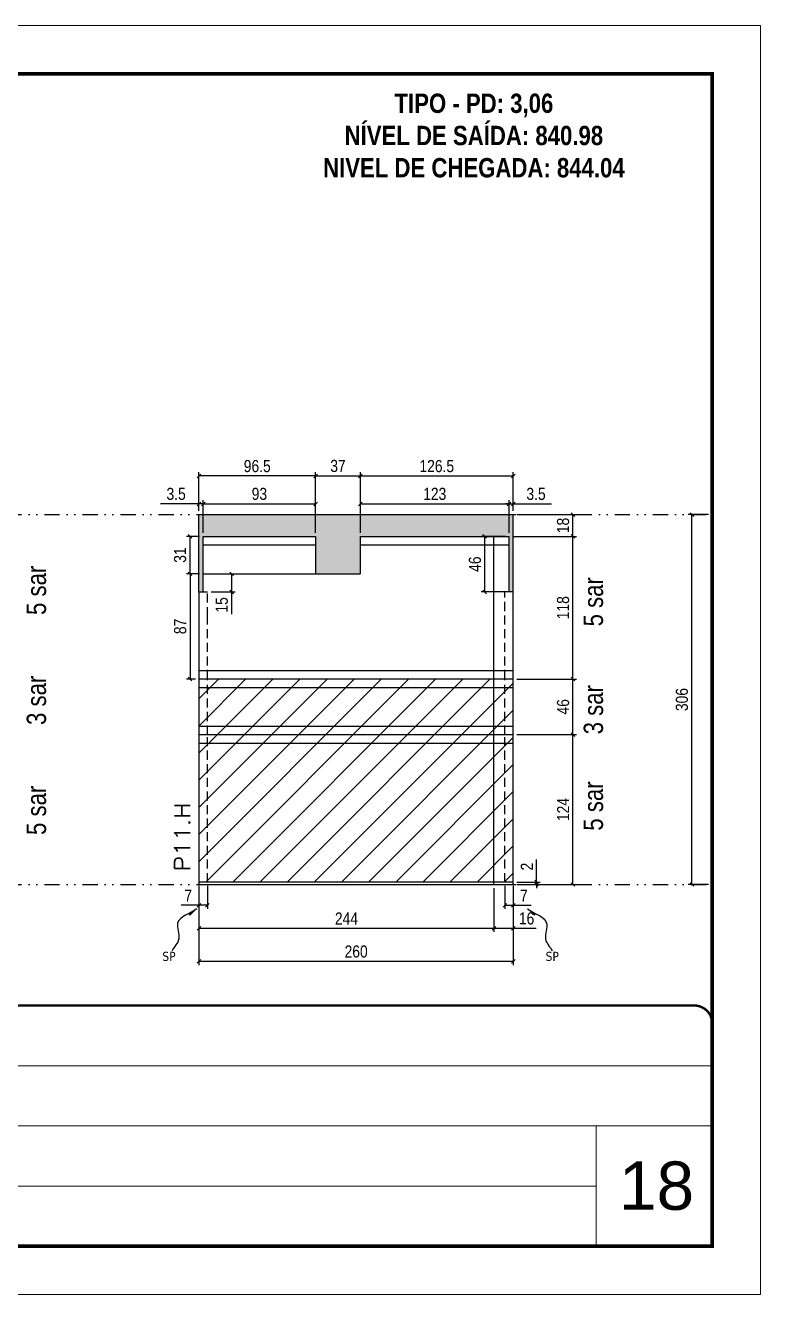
# Model space of a CAD drawing. Extents: x 14400 to 27878, y -21631 to 6985.
# Drawn here: x 16889 to 17497, y 1340 to 2390 of the extents above; entities that cross this region are included whole.
import ezdxf

# ---------------------------------------------------------------- set-up
doc = ezdxf.new("R2010")
doc.units = 0
for name, pattern in [('CONTINUO', [0]), ('DASHED', [0.75, 0.5, -0.25]), ('DIVIDE2', [0.625, 0.25, -0.125, 0, -0.125, 0, -0.125]), ('HIDDEN', [0.375, 0.25, -0.125])]:
    doc.linetypes.add(name, pattern=pattern)
for name, color, linetype, lineweight in [('CARIMBO', 255, 'Continuous', 9), ('Folhas', 255, 'Continuous', 9), ('Hachura', 251, 'Continuous', 9), ('SARRAFO DE PRESSAO', 251, 'DASHED', 9), ('Texto Seção', 7, 'Continuous', 15)]:
    doc.layers.add(name, color=color, linetype=linetype, lineweight=lineweight)
for name, color, linetype in [('COTA', 241, 'Continuous'), ('NOMENCLATURA', 7, 'Continuous'), ('Nível', 160, 'Continuous'), ('Painéis', 200, 'Continuous'), ('SARR_2.2x7', 40, 'Continuous'), ('texto', 7, 'Continuous')]:
    doc.layers.add(name, color=color, linetype=linetype)
doc.styles.add('ARIAL', font='arial.ttf')
doc.styles.add('ARIAL_NARROW', font='ARIALN.TTF', dxfattribs={"height": 0.2})
doc.styles.add('COTA TECNICA', font='techl___.ttf', dxfattribs={"height": 10})
doc.styles.add('COTA TECNICA-50', font='techl___.ttf', dxfattribs={"height": 10})
doc.styles.add('REGUA-120', font='ROMANS.shx', dxfattribs={"height": 15})
doc.styles.add('ROMANC', font='techb___.ttf', dxfattribs={"height": 2.5})
doc.styles.get("Standard").update_dxf_attribs({"font": 'arial.ttf'})
doc.dimstyles.new('COTA PAINEL-50', dxfattribs={"dimtxt": 10, "dimasz": 3, "dimexe": 3, "dimexo": 3, "dimgap": 3, "dimtad": 1, "dimdec": 1, "dimzin": 12, "dimdsep": 46, "dimtxsty": 'COTA TECNICA-50', "dimblk1": 'OBLIQUE', "dimblk2": 'OBLIQUE', "dimsah": 1, "dimcen": 0.9, "dimclrd": 4, "dimclre": 4, "dimclrt": 240, "dimadec": 1, "dimazin": 3, "dimtfac": 1, "dimtdec": 1, "dimtmove": 0, "dimatfit": 3, "dimfxl": 1, "dimtolj": 1, "dimtzin": 12, "dimarcsym": 0})
doc.dimstyles.new('PAINEL', dxfattribs={"dimtxt": 10, "dimasz": 3, "dimexe": 3, "dimexo": 3, "dimgap": 3, "dimtad": 1, "dimdec": 1, "dimzin": 12, "dimdsep": 46, "dimtxsty": 'COTA TECNICA', "dimblk1": 'OBLIQUE', "dimblk2": 'OBLIQUE', "dimsah": 1, "dimcen": 0.9, "dimclrd": 4, "dimclre": 4, "dimclrt": 240, "dimadec": 1, "dimazin": 3, "dimtfac": 1, "dimtdec": 1, "dimtmove": 0, "dimatfit": 3, "dimfxl": 1, "dimtolj": 1, "dimtzin": 12, "dimarcsym": 0})
doc.dimstyles.get("Standard").update_dxf_attribs({"dimtxt": 0.18, "dimasz": 0.18, "dimexe": 0.18, "dimexo": 0.0625, "dimgap": 0.09, "dimtad": 0, "dimtih": 1, "dimtoh": 1, "dimdec": 4, "dimzin": 0, "dimdsep": 46, "dimtxsty": 'Standard', "dimcen": 0.09, "dimadec": 0, "dimazin": 0, "dimtfac": 1, "dimtdec": 4, "dimtofl": 0, "dimtmove": 0, "dimatfit": 3, "dimfxl": 1, "dimtolj": 1, "dimtzin": 0, "dimarcsym": 0})

# ---------------------------------------------------------------- blocks, each defined once
blk = doc.blocks.new('9999999999')
at = {"color": 30, "linetype": 'CONTINUO'}
for p, q in [((98564.6, 34379.6), (99584, 34379.6)), ((98564.6, 34329.8), (99488, 34329.8)), ((99584, 34329.8), (99488, 34329.8)), ((99488, 34329.8), (99488, 34230.2)), ((98564.6, 34280), (99488, 34280))]:
    blk.add_line(p, q, dxfattribs=at)
at = {"color": 30, "linetype": 'CONTINUO', "const_width": 2}
blk.add_lwpolyline([(99584, 34230.2), (99584, 34414.4, 0.414214), (99569, 34429.4), (98229, 34429.4, 0.414214), (98214, 34414.4), (98214, 34245.2, 0.414214), (98229, 34230.2), (99584, 34230.2)], format="xyb", dxfattribs=at)
at = {"layer": 'Folhas'}
blk.add_lwpolyline([(98139, 34190.2), (99624, 34190.2), (99624, 35240.2), (98139, 35240.2)], close=True, dxfattribs=at)
at = {"layer": 'Folhas', "color": 30, "const_width": 3}
blk.add_lwpolyline([(98214, 34230.2), (99584, 34230.2), (99584, 35200.2), (98214, 35200.2)], close=True, dxfattribs=at)
blk = doc.blocks.new('_Oblique')
at = {"color": 0, "linetype": 'ByBlock', "lineweight": -2}
blk.add_line((-0.5, -0.5), (0.5, 0.5), dxfattribs=at)
blk = doc.blocks.new('*D1082')
at = {"layer": 'COTA', "color": 4, "lineweight": -2, "transparency": 16777216}
for p, q in [((17032.4, 1678.7), (17032.4, 1613.1)), ((17292.4, 1678.7), (17292.4, 1613.1)), ((17292.4, 1616.1), (17032.4, 1616.1))]:
    blk.add_line(p, q, dxfattribs=at)
at = {"layer": 'Defpoints', "color": 0, "transparency": 16777216}
for p in [(17032.4, 1681.7), (17292.4, 1681.7), (17032.4, 1616.1)]:
    blk.add_point(p, dxfattribs=at)
at = {"layer": 'COTA', "color": 4, "lineweight": -2, "transparency": 16777216, "xscale": 3, "yscale": 3, "zscale": 3, "rotation": 180}
blk.add_blockref('_Oblique', (17032.4, 1616.1), dxfattribs=at)
at = {"layer": 'COTA', "color": 4, "lineweight": -2, "transparency": 16777216, "xscale": 3, "yscale": 3, "zscale": 3}
blk.add_blockref('_Oblique', (17292.4, 1616.1), dxfattribs=at)
at = {"layer": 'COTA', "color": 240, "transparency": 16777216, "insert": (17162.4, 1624.2), "char_height": 10, "attachment_point": 5, "style": 'COTA TECNICA'}
blk.add_mtext('\\A1;260', dxfattribs=at)
blk = doc.blocks.new('*D1083')
at = {"layer": 'COTA', "color": 4, "lineweight": -2, "transparency": 16777216}
for p, q in [((17285.4, 1678.7), (17285.4, 1659.5)), ((17292.4, 1676.7), (17292.4, 1659.5)), ((17285.4, 1662.5), (17292.4, 1662.5)), ((17292.4, 1662.5), (17307.1, 1662.5))]:
    blk.add_line(p, q, dxfattribs=at)
at = {"layer": 'Defpoints', "color": 0, "transparency": 16777216}
for p in [(17285.4, 1681.7), (17292.4, 1679.7), (17292.4, 1662.5)]:
    blk.add_point(p, dxfattribs=at)
at = {"layer": 'COTA', "color": 4, "lineweight": -2, "transparency": 16777216, "xscale": 3, "yscale": 3, "zscale": 3, "rotation": 180}
blk.add_blockref('_Oblique', (17285.4, 1662.5), dxfattribs=at)
at = {"layer": 'COTA', "color": 4, "lineweight": -2, "transparency": 16777216, "xscale": 3, "yscale": 3, "zscale": 3}
blk.add_blockref('_Oblique', (17292.4, 1662.5), dxfattribs=at)
at = {"layer": 'COTA', "color": 240, "transparency": 16777216, "insert": (17301.2, 1670.5), "char_height": 10, "attachment_point": 5, "style": 'COTA TECNICA-50'}
blk.add_mtext('\\A1;7', dxfattribs=at)
blk = doc.blocks.new('*D1084')
at = {"layer": 'COTA', "color": 4, "lineweight": -2, "transparency": 16777216}
for p, q in [((17032.4, 1676.7), (17032.4, 1659.5)), ((17039.4, 1678.7), (17039.4, 1659.5)), ((17032.4, 1662.5), (17017.6, 1662.5)), ((17039.4, 1662.5), (17032.4, 1662.5))]:
    blk.add_line(p, q, dxfattribs=at)
at = {"layer": 'Defpoints', "color": 0, "transparency": 16777216}
for p in [(17039.4, 1681.7), (17032.4, 1679.7), (17032.4, 1662.5)]:
    blk.add_point(p, dxfattribs=at)
at = {"layer": 'COTA', "color": 4, "lineweight": -2, "transparency": 16777216, "xscale": 3, "yscale": 3, "zscale": 3, "rotation": 180}
blk.add_blockref('_Oblique', (17032.4, 1662.5), dxfattribs=at)
at = {"layer": 'COTA', "color": 4, "lineweight": -2, "transparency": 16777216, "xscale": 3, "yscale": 3, "zscale": 3}
blk.add_blockref('_Oblique', (17039.4, 1662.5), dxfattribs=at)
at = {"layer": 'COTA', "color": 240, "transparency": 16777216, "insert": (17023.5, 1670.5), "char_height": 10, "attachment_point": 5, "style": 'COTA TECNICA-50'}
blk.add_mtext('\\A1;7', dxfattribs=at)
blk = doc.blocks.new('*D1085')
at = {"layer": 'COTA', "color": 4, "lineweight": -2, "transparency": 16777216}
for p, q in [((17311.6, 1681.7), (17311.6, 1700.5)), ((17295.4, 1681.7), (17314.6, 1681.7)), ((17311.6, 1679.7), (17311.6, 1681.7)), ((17295.4, 1679.7), (17314.6, 1679.7)), ((17311.6, 1679.7), (17311.6, 1676.7))]:
    blk.add_line(p, q, dxfattribs=at)
at = {"layer": 'Defpoints', "color": 0, "transparency": 16777216}
for p in [(17292.4, 1681.7), (17292.4, 1679.7), (17311.6, 1679.7)]:
    blk.add_point(p, dxfattribs=at)
at = {"layer": 'COTA', "color": 4, "lineweight": -2, "transparency": 16777216, "xscale": 3, "yscale": 3, "zscale": 3}
for p, rotation in [((17311.6, 1681.7), 270), ((17311.6, 1679.7), 90)]:
    blk.add_blockref('_Oblique', p, dxfattribs=dict(at, rotation=rotation))
at = {"layer": 'COTA', "color": 240, "transparency": 16777216, "insert": (17303.6, 1694.5), "char_height": 10, "attachment_point": 5, "rotation": 90, "style": 'COTA TECNICA-50'}
blk.add_mtext('\\A1;2', dxfattribs=at)
blk = doc.blocks.new('*D1086')
at = {"layer": 'COTA', "color": 4, "linetype": 'ByBlock', "lineweight": -2, "transparency": 16777216}
for p, q in [((17295.4, 1803.7), (17344.7, 1803.7)), ((17341.7, 1679.7), (17341.7, 1803.7)), ((17295.4, 1679.7), (17344.7, 1679.7))]:
    blk.add_line(p, q, dxfattribs=at)
at = {"layer": 'Defpoints', "color": 0, "linetype": 'ByBlock', "transparency": 16777216}
for p in [(17292.4, 1803.7), (17341.7, 1803.7), (17292.4, 1679.7)]:
    blk.add_point(p, dxfattribs=at)
at = {"layer": 'COTA', "color": 4, "linetype": 'ByBlock', "lineweight": -2, "transparency": 16777216, "xscale": 3, "yscale": 3, "zscale": 3}
for p, rotation in [((17341.7, 1803.7), 90), ((17341.7, 1679.7), 270)]:
    blk.add_blockref('_Oblique', p, dxfattribs=dict(at, rotation=rotation))
at = {"layer": 'COTA', "color": 240, "linetype": 'ByBlock', "transparency": 16777216, "insert": (17333.6, 1741.7), "char_height": 10, "attachment_point": 5, "rotation": 90, "style": 'COTA TECNICA'}
blk.add_mtext('\\A1;124', dxfattribs=at)
blk = doc.blocks.new('*D1087')
at = {"layer": 'COTA', "color": 4, "lineweight": -2, "transparency": 16777216}
for p, q in [((17032.4, 1676.7), (17032.4, 1640.5)), ((17276.4, 1676.7), (17276.4, 1640.5)), ((17032.4, 1643.5), (17276.4, 1643.5))]:
    blk.add_line(p, q, dxfattribs=at)
at = {"layer": 'Defpoints', "color": 0, "transparency": 16777216}
for p in [(17032.4, 1679.7), (17276.4, 1679.7), (17276.4, 1643.5)]:
    blk.add_point(p, dxfattribs=at)
at = {"layer": 'COTA', "color": 4, "lineweight": -2, "transparency": 16777216, "xscale": 3, "yscale": 3, "zscale": 3, "rotation": 180}
blk.add_blockref('_Oblique', (17032.4, 1643.5), dxfattribs=at)
at = {"layer": 'COTA', "color": 4, "lineweight": -2, "transparency": 16777216, "xscale": 3, "yscale": 3, "zscale": 3}
blk.add_blockref('_Oblique', (17276.4, 1643.5), dxfattribs=at)
at = {"layer": 'COTA', "color": 240, "transparency": 16777216, "insert": (17154.4, 1651.6), "char_height": 10, "attachment_point": 5, "style": 'COTA TECNICA'}
blk.add_mtext('\\A1;244', dxfattribs=at)
blk = doc.blocks.new('*D1104')
at = {"layer": 'COTA', "color": 4, "lineweight": -2, "transparency": 16777216}
for p, q in [((17454, 1985.7), (17437.1, 1985.7)), ((17440.1, 1679.7), (17440.1, 1985.7)), ((17454, 1679.7), (17437.1, 1679.7))]:
    blk.add_line(p, q, dxfattribs=at)
at = {"layer": 'Defpoints', "color": 0, "transparency": 16777216}
for p in [(17440.1, 1985.7), (17457, 1985.7), (17457, 1679.7)]:
    blk.add_point(p, dxfattribs=at)
at = {"layer": 'COTA', "color": 4, "lineweight": -2, "transparency": 16777216, "xscale": 3, "yscale": 3, "zscale": 3}
for p, rotation in [((17440.1, 1985.7), 90), ((17440.1, 1679.7), 270)]:
    blk.add_blockref('_Oblique', p, dxfattribs=dict(at, rotation=rotation))
at = {"layer": 'COTA', "color": 240, "transparency": 16777216, "insert": (17431.9, 1832.7), "char_height": 10, "attachment_point": 5, "rotation": 90, "style": 'COTA TECNICA'}
blk.add_mtext('\\A1;306', dxfattribs=at)
blk = doc.blocks.new('*D1112')
at = {"layer": 'COTA', "color": 4, "lineweight": -2, "transparency": 16777216}
for p, q in [((17291.9, 1967.7), (17344.7, 1967.7)), ((17341.7, 1849.7), (17341.7, 1967.7)), ((17295.4, 1849.7), (17344.7, 1849.7))]:
    blk.add_line(p, q, dxfattribs=at)
at = {"layer": 'Defpoints', "color": 0, "transparency": 16777216}
for p in [(17288.9, 1967.7), (17341.7, 1967.7), (17292.4, 1849.7)]:
    blk.add_point(p, dxfattribs=at)
at = {"layer": 'COTA', "color": 4, "lineweight": -2, "transparency": 16777216, "xscale": 3, "yscale": 3, "zscale": 3}
for p, rotation in [((17341.7, 1967.7), 90), ((17341.7, 1849.7), 270)]:
    blk.add_blockref('_Oblique', p, dxfattribs=dict(at, rotation=rotation))
at = {"layer": 'COTA', "color": 240, "transparency": 16777216, "insert": (17333.6, 1908.7), "char_height": 10, "attachment_point": 5, "rotation": 90, "style": 'COTA TECNICA'}
blk.add_mtext('\\A1;118', dxfattribs=at)
blk = doc.blocks.new('*D1113')
at = {"layer": 'COTA', "color": 4, "lineweight": -2, "transparency": 16777216}
for p, q in [((17295.4, 1985.7), (17344.7, 1985.7)), ((17341.7, 1967.7), (17341.7, 1985.7)), ((17291.9, 1967.7), (17344.7, 1967.7))]:
    blk.add_line(p, q, dxfattribs=at)
at = {"layer": 'Defpoints', "color": 0, "transparency": 16777216}
for p in [(17292.4, 1985.7), (17341.7, 1985.7), (17288.9, 1967.7)]:
    blk.add_point(p, dxfattribs=at)
at = {"layer": 'COTA', "color": 4, "lineweight": -2, "transparency": 16777216, "xscale": 3, "yscale": 3, "zscale": 3}
for p, rotation in [((17341.7, 1985.7), 90), ((17341.7, 1967.7), 270)]:
    blk.add_blockref('_Oblique', p, dxfattribs=dict(at, rotation=rotation))
at = {"layer": 'COTA', "color": 240, "transparency": 16777216, "insert": (17333.6, 1976.7), "char_height": 10, "attachment_point": 5, "rotation": 90, "style": 'COTA TECNICA'}
blk.add_mtext('\\A1;18', dxfattribs=at)
blk = doc.blocks.new('*D1512')
at = {"color": 4, "lineweight": -2, "transparency": 16777216}
for p, q in [((17276.4, 1676.7), (17276.4, 1640.5)), ((17292.4, 1676.7), (17292.4, 1640.5)), ((17276.4, 1643.5), (17292.4, 1643.5)), ((17292.4, 1643.5), (17311.4, 1643.5))]:
    blk.add_line(p, q, dxfattribs=at)
at = {"layer": 'Defpoints', "color": 0, "transparency": 16777216}
for p in [(17276.4, 1679.7), (17292.4, 1679.7), (17292.4, 1643.5)]:
    blk.add_point(p, dxfattribs=at)
at = {"color": 4, "lineweight": -2, "transparency": 16777216, "xscale": 3, "yscale": 3, "zscale": 3, "rotation": 180}
blk.add_blockref('_Oblique', (17276.4, 1643.5), dxfattribs=at)
at = {"color": 4, "lineweight": -2, "transparency": 16777216, "xscale": 3, "yscale": 3, "zscale": 3}
blk.add_blockref('_Oblique', (17292.4, 1643.5), dxfattribs=at)
at = {"color": 240, "transparency": 16777216, "insert": (17303.4, 1651.6), "char_height": 10, "attachment_point": 5, "style": 'COTA TECNICA'}
blk.add_mtext('\\A1;16', dxfattribs=at)
blk = doc.blocks.new('*D2788')
at = {"layer": 'COTA', "color": 4, "lineweight": -2, "transparency": 16777216}
for p, q in [((17295.4, 1849.7), (17344.7, 1849.7)), ((17341.7, 1803.7), (17341.7, 1849.7)), ((17295.4, 1803.7), (17344.7, 1803.7))]:
    blk.add_line(p, q, dxfattribs=at)
at = {"layer": 'Defpoints', "color": 0, "transparency": 16777216}
for p in [(17292.4, 1849.7), (17341.7, 1849.7), (17292.4, 1803.7)]:
    blk.add_point(p, dxfattribs=at)
at = {"layer": 'COTA', "color": 4, "lineweight": -2, "transparency": 16777216, "xscale": 3, "yscale": 3, "zscale": 3}
for p, rotation in [((17341.7, 1849.7), 90), ((17341.7, 1803.7), 270)]:
    blk.add_blockref('_Oblique', p, dxfattribs=dict(at, rotation=rotation))
at = {"layer": 'COTA', "color": 240, "transparency": 16777216, "insert": (17333.6, 1826.7), "char_height": 10, "attachment_point": 5, "rotation": 90, "style": 'COTA TECNICA'}
blk.add_mtext('\\A1;46', dxfattribs=at)
blk = doc.blocks.new('*D2789')
at = {"layer": 'COTA', "color": 4, "lineweight": -2, "transparency": 16777216}
for p, q in [((17032.4, 1988.7), (17032.4, 1997.6)), ((17035.9, 1970.7), (17035.9, 1997.6)), ((17032.4, 1994.6), (17000.7, 1994.6)), ((17035.9, 1994.6), (17032.4, 1994.6)), ((17035.9, 1994.6), (17038.9, 1994.6))]:
    blk.add_line(p, q, dxfattribs=at)
at = {"layer": 'Defpoints', "color": 0, "transparency": 16777216}
for p in [(17032.4, 1994.6), (17032.4, 1985.7), (17035.9, 1967.7)]:
    blk.add_point(p, dxfattribs=at)
at = {"layer": 'COTA', "color": 4, "lineweight": -2, "transparency": 16777216, "xscale": 3, "yscale": 3, "zscale": 3}
blk.add_blockref('_Oblique', (17032.4, 1994.6), dxfattribs=at)
at = {"layer": 'COTA', "color": 4, "lineweight": -2, "transparency": 16777216, "xscale": 3, "yscale": 3, "zscale": 3, "rotation": 180}
blk.add_blockref('_Oblique', (17035.9, 1994.6), dxfattribs=at)
at = {"layer": 'COTA', "color": 240, "transparency": 16777216, "insert": (17013.5, 2002.8), "char_height": 10, "attachment_point": 5, "style": 'COTA TECNICA'}
blk.add_mtext('\\A1;3.5', dxfattribs=at)
blk = doc.blocks.new('*D2790')
at = {"layer": 'COTA', "color": 4, "lineweight": -2, "transparency": 16777216}
for p, q in [((17035.9, 1970.7), (17035.9, 1997.6)), ((17128.9, 1970.7), (17128.9, 1997.6)), ((17035.9, 1994.6), (17128.9, 1994.6))]:
    blk.add_line(p, q, dxfattribs=at)
at = {"layer": 'Defpoints', "color": 0, "transparency": 16777216}
for p in [(17128.9, 1994.6), (17035.9, 1967.7), (17128.9, 1967.7)]:
    blk.add_point(p, dxfattribs=at)
at = {"layer": 'COTA', "color": 4, "lineweight": -2, "transparency": 16777216, "xscale": 3, "yscale": 3, "zscale": 3, "rotation": 180}
blk.add_blockref('_Oblique', (17035.9, 1994.6), dxfattribs=at)
at = {"layer": 'COTA', "color": 4, "lineweight": -2, "transparency": 16777216, "xscale": 3, "yscale": 3, "zscale": 3}
blk.add_blockref('_Oblique', (17128.9, 1994.6), dxfattribs=at)
at = {"layer": 'COTA', "color": 240, "transparency": 16777216, "insert": (17082.4, 2002.8), "char_height": 10, "attachment_point": 5, "style": 'COTA TECNICA'}
blk.add_mtext('\\A1;93', dxfattribs=at)
blk = doc.blocks.new('*D2791')
at = {"layer": 'COTA', "color": 4, "lineweight": -2, "transparency": 16777216}
for p, q in [((17032.4, 1988.7), (17032.4, 2020.7)), ((17128.9, 2017.7), (17032.4, 2017.7)), ((17128.9, 1970.7), (17128.9, 2020.7))]:
    blk.add_line(p, q, dxfattribs=at)
at = {"layer": 'Defpoints', "color": 0, "transparency": 16777216}
for p in [(17032.4, 2017.7), (17032.4, 1985.7), (17128.9, 1967.7)]:
    blk.add_point(p, dxfattribs=at)
at = {"layer": 'COTA', "color": 4, "lineweight": -2, "transparency": 16777216, "xscale": 3, "yscale": 3, "zscale": 3, "rotation": 180}
blk.add_blockref('_Oblique', (17032.4, 2017.7), dxfattribs=at)
at = {"layer": 'COTA', "color": 4, "lineweight": -2, "transparency": 16777216, "xscale": 3, "yscale": 3, "zscale": 3}
blk.add_blockref('_Oblique', (17128.9, 2017.7), dxfattribs=at)
at = {"layer": 'COTA', "color": 240, "transparency": 16777216, "insert": (17080.6, 2025.8), "char_height": 10, "attachment_point": 5, "style": 'COTA TECNICA'}
blk.add_mtext('\\A1;96.5', dxfattribs=at)
blk = doc.blocks.new('*D2792')
at = {"layer": 'COTA', "color": 4, "lineweight": -2, "transparency": 16777216}
for p, q in [((17128.9, 1970.7), (17128.9, 2020.7)), ((17128.9, 2017.7), (17165.9, 2017.7)), ((17165.9, 1970.7), (17165.9, 2020.7))]:
    blk.add_line(p, q, dxfattribs=at)
at = {"layer": 'Defpoints', "color": 0, "transparency": 16777216}
for p in [(17165.9, 2017.7), (17128.9, 1967.7), (17165.9, 1967.7)]:
    blk.add_point(p, dxfattribs=at)
at = {"layer": 'COTA', "color": 4, "lineweight": -2, "transparency": 16777216, "xscale": 3, "yscale": 3, "zscale": 3, "rotation": 180}
blk.add_blockref('_Oblique', (17128.9, 2017.7), dxfattribs=at)
at = {"layer": 'COTA', "color": 4, "lineweight": -2, "transparency": 16777216, "xscale": 3, "yscale": 3, "zscale": 3}
blk.add_blockref('_Oblique', (17165.9, 2017.7), dxfattribs=at)
at = {"layer": 'COTA', "color": 240, "transparency": 16777216, "insert": (17147.4, 2025.9), "char_height": 10, "attachment_point": 5, "style": 'COTA TECNICA'}
blk.add_mtext('\\A1;37', dxfattribs=at)
blk = doc.blocks.new('*D2793')
at = {"layer": 'COTA', "color": 4, "lineweight": -2, "transparency": 16777216}
for p, q in [((17165.9, 1970.7), (17165.9, 1997.6)), ((17288.9, 1970.7), (17288.9, 1997.6)), ((17165.9, 1994.6), (17288.9, 1994.6))]:
    blk.add_line(p, q, dxfattribs=at)
at = {"layer": 'Defpoints', "color": 0, "transparency": 16777216}
for p in [(17288.9, 1994.6), (17165.9, 1967.7), (17288.9, 1967.7)]:
    blk.add_point(p, dxfattribs=at)
at = {"layer": 'COTA', "color": 4, "lineweight": -2, "transparency": 16777216, "xscale": 3, "yscale": 3, "zscale": 3, "rotation": 180}
blk.add_blockref('_Oblique', (17165.9, 1994.6), dxfattribs=at)
at = {"layer": 'COTA', "color": 4, "lineweight": -2, "transparency": 16777216, "xscale": 3, "yscale": 3, "zscale": 3}
blk.add_blockref('_Oblique', (17288.9, 1994.6), dxfattribs=at)
at = {"layer": 'COTA', "color": 240, "transparency": 16777216, "insert": (17227.4, 2002.8), "char_height": 10, "attachment_point": 5, "style": 'COTA TECNICA'}
blk.add_mtext('\\A1;123', dxfattribs=at)
blk = doc.blocks.new('*D2794')
at = {"layer": 'COTA', "color": 4, "lineweight": -2, "transparency": 16777216}
for p, q in [((17288.9, 1970.7), (17288.9, 1997.6)), ((17292.4, 1988.7), (17292.4, 1997.6)), ((17288.9, 1994.6), (17285.9, 1994.6)), ((17288.9, 1994.6), (17292.4, 1994.6)), ((17292.4, 1994.6), (17324, 1994.6))]:
    blk.add_line(p, q, dxfattribs=at)
at = {"layer": 'Defpoints', "color": 0, "transparency": 16777216}
for p in [(17292.4, 1994.6), (17292.4, 1985.7), (17288.9, 1967.7)]:
    blk.add_point(p, dxfattribs=at)
at = {"layer": 'COTA', "color": 4, "lineweight": -2, "transparency": 16777216, "xscale": 3, "yscale": 3, "zscale": 3}
blk.add_blockref('_Oblique', (17288.9, 1994.6), dxfattribs=at)
at = {"layer": 'COTA', "color": 4, "lineweight": -2, "transparency": 16777216, "xscale": 3, "yscale": 3, "zscale": 3, "rotation": 180}
blk.add_blockref('_Oblique', (17292.4, 1994.6), dxfattribs=at)
at = {"layer": 'COTA', "color": 240, "transparency": 16777216, "insert": (17311.2, 2002.8), "char_height": 10, "attachment_point": 5, "style": 'COTA TECNICA'}
blk.add_mtext('\\A1;3.5', dxfattribs=at)
blk = doc.blocks.new('*D2795')
at = {"layer": 'COTA', "color": 4, "lineweight": -2, "transparency": 16777216}
for p, q in [((17165.9, 1970.7), (17165.9, 2020.7)), ((17165.9, 2017.7), (17292.4, 2017.7)), ((17292.4, 1988.7), (17292.4, 2020.7))]:
    blk.add_line(p, q, dxfattribs=at)
at = {"layer": 'Defpoints', "color": 0, "transparency": 16777216}
for p in [(17292.4, 2017.7), (17292.4, 1985.7), (17165.9, 1967.7)]:
    blk.add_point(p, dxfattribs=at)
at = {"layer": 'COTA', "color": 4, "lineweight": -2, "transparency": 16777216, "xscale": 3, "yscale": 3, "zscale": 3, "rotation": 180}
blk.add_blockref('_Oblique', (17165.9, 2017.7), dxfattribs=at)
at = {"layer": 'COTA', "color": 4, "lineweight": -2, "transparency": 16777216, "xscale": 3, "yscale": 3, "zscale": 3}
blk.add_blockref('_Oblique', (17292.4, 2017.7), dxfattribs=at)
at = {"layer": 'COTA', "color": 240, "transparency": 16777216, "insert": (17229.1, 2025.8), "char_height": 10, "attachment_point": 5, "style": 'COTA TECNICA'}
blk.add_mtext('\\A1;126.5', dxfattribs=at)
blk = doc.blocks.new('*D2796')
at = {"layer": 'COTA', "color": 4, "lineweight": -2, "transparency": 16777216}
for p, q in [((17285.9, 1967.7), (17265.8, 1967.7)), ((17268.8, 1921.7), (17268.8, 1967.7)), ((17285.9, 1921.7), (17265.8, 1921.7))]:
    blk.add_line(p, q, dxfattribs=at)
at = {"layer": 'Defpoints', "color": 0, "transparency": 16777216}
for p in [(17268.8, 1967.7), (17288.9, 1967.7), (17288.9, 1921.7)]:
    blk.add_point(p, dxfattribs=at)
at = {"layer": 'COTA', "color": 4, "lineweight": -2, "transparency": 16777216, "xscale": 3, "yscale": 3, "zscale": 3}
for p, rotation in [((17268.8, 1967.7), 90), ((17268.8, 1921.7), 270)]:
    blk.add_blockref('_Oblique', p, dxfattribs=dict(at, rotation=rotation))
at = {"layer": 'COTA', "color": 240, "transparency": 16777216, "insert": (17260.7, 1944.7), "char_height": 10, "attachment_point": 5, "rotation": 90, "style": 'COTA TECNICA'}
blk.add_mtext('\\A1;46', dxfattribs=at)
blk = doc.blocks.new('*D2797')
at = {"layer": 'COTA', "color": 4, "lineweight": -2, "transparency": 16777216}
for p, q in [((17032.9, 1967.7), (17022, 1967.7)), ((17025, 1936.7), (17025, 1967.7)), ((17032.9, 1936.7), (17022, 1936.7))]:
    blk.add_line(p, q, dxfattribs=at)
at = {"layer": 'Defpoints', "color": 0, "transparency": 16777216}
for p in [(17025, 1967.7), (17035.9, 1967.7), (17035.9, 1936.7)]:
    blk.add_point(p, dxfattribs=at)
at = {"layer": 'COTA', "color": 4, "lineweight": -2, "transparency": 16777216, "xscale": 3, "yscale": 3, "zscale": 3}
for p, rotation in [((17025, 1967.7), 90), ((17025, 1936.7), 270)]:
    blk.add_blockref('_Oblique', p, dxfattribs=dict(at, rotation=rotation))
at = {"layer": 'COTA', "color": 240, "transparency": 16777216, "insert": (17016.8, 1952.2), "char_height": 10, "attachment_point": 5, "rotation": 90, "style": 'COTA TECNICA'}
blk.add_mtext('\\A1;31', dxfattribs=at)
blk = doc.blocks.new('*D3089')
at = {"layer": 'COTA', "color": 4, "lineweight": -2, "transparency": 16777216}
for p, q in [((17032.9, 1936.7), (17022, 1936.7)), ((17025, 1936.7), (17025, 1849.7)), ((17029.4, 1849.7), (17022, 1849.7))]:
    blk.add_line(p, q, dxfattribs=at)
at = {"layer": 'Defpoints', "color": 0, "transparency": 16777216}
for p in [(17035.9, 1936.7), (17025, 1849.7), (17032.4, 1849.7)]:
    blk.add_point(p, dxfattribs=at)
at = {"layer": 'COTA', "color": 4, "lineweight": -2, "transparency": 16777216, "xscale": 3, "yscale": 3, "zscale": 3}
for p, rotation in [((17025, 1936.7), 90), ((17025, 1849.7), 270)]:
    blk.add_blockref('_Oblique', p, dxfattribs=dict(at, rotation=rotation))
at = {"layer": 'COTA', "color": 240, "transparency": 16777216, "insert": (17016.9, 1893.2), "char_height": 10, "attachment_point": 5, "rotation": 90, "style": 'COTA TECNICA'}
blk.add_mtext('\\A1;87', dxfattribs=at)
blk = doc.blocks.new('*D3090')
at = {"layer": 'COTA', "color": 4, "lineweight": -2, "transparency": 16777216}
for p, q in [((17038.9, 1936.7), (17062.4, 1936.7)), ((17059.4, 1936.7), (17059.4, 1921.7)), ((17042.4, 1921.7), (17062.4, 1921.7)), ((17059.4, 1921.7), (17059.4, 1903.3))]:
    blk.add_line(p, q, dxfattribs=at)
at = {"layer": 'Defpoints', "color": 0, "transparency": 16777216}
for p in [(17035.9, 1936.7), (17039.4, 1921.7), (17059.4, 1921.7)]:
    blk.add_point(p, dxfattribs=at)
at = {"layer": 'COTA', "color": 4, "lineweight": -2, "transparency": 16777216, "xscale": 3, "yscale": 3, "zscale": 3}
for p, rotation in [((17059.4, 1936.7), 90), ((17059.4, 1921.7), 270)]:
    blk.add_blockref('_Oblique', p, dxfattribs=dict(at, rotation=rotation))
at = {"layer": 'COTA', "color": 240, "transparency": 16777216, "insert": (17051.3, 1911), "char_height": 10, "attachment_point": 5, "rotation": 90, "style": 'COTA TECNICA'}
blk.add_mtext('\\A1;15', dxfattribs=at)

msp = doc.modelspace()

# ---------------------------------------------------------------- hatches: boundary and pattern name
at = {"layer": 'COTA'}
h = msp.add_hatch(dxfattribs=at)
h.set_pattern_fill('AR-CONC', color=256, scale=0.03)
h.set_pattern_definition([(50, (0, -4), (5.4655401, -0.4781726), [0.5715, -6.2865]), (355, (0, -4), (-1.0573026, 5.7317054), [0.4572, -5.0292175]), (100.451445, (0.4555, -4.04), (4.4082374, 5.2535326), [0.4857003, -5.3427073]), (46.1842, (0, -2.476), (8.1323712, -1.2612698), [0.85725, -9.42975]), (96.63556, (0.678, -2.581), (7.122124, 7.4227837), [0.7285507, -8.0140682]), (351.18415, (0, -2.476), (7.122124, 7.4227837), [0.685799, -7.543792]), (21, (0.762, -2.857), (4.5484317, -3.067956), [0.5715, -6.2865]), (326, (0.762, -2.857), (1.8540609, 5.525639), [0.4572, -5.0292]), (71.451445, (1.141, -3.1127), (6.4024926, 2.457683), [0.4857003, -5.3426981]), (37.5, (0, -4), (0.0926581, 2.53665117), [0, -4.96824, 0, -5.1054, 0, -5.04825]), (7.5, (0, -4), (2.00458988, 3.00541724), [0, -2.91084, 0, -4.85394, 0, -1.92405]), (327.5, (-1.6993, -4), (4.06771786, -0.17186232), [0, -1.905, 0, -5.9436, 0, -7.8867]), (317.5, (-2.4613, -4), (4.44387544, 0.7627947), [0, -2.4765, 0, -3.94716, 0, -5.6007])])
h.paths.add_polyline_path([(17165.851, 1967.71), (17288.851, 1967.71), (17288.851, 1921.71), (17292.351, 1921.71), (17292.351, 1985.71), (17032.351, 1985.71), (17032.351, 1921.71), (17035.851, 1921.71), (17035.851, 1967.71), (17128.851, 1967.71), (17128.851, 1936.71), (17165.851, 1936.71)])
at = {"layer": 'Hachura'}
h = msp.add_hatch(dxfattribs=at)
h.set_pattern_fill('ANSI31', color=256, scale=5)
h.paths.add_polyline_path([(16418.506, 1985.71), (16226.506, 1985.71), (16226.506, 1921.71), (16192.506, 1921.71), (16192.506, 1863.71), (16418.506, 1863.71)])
h.paths.add_polyline_path([(16831.657, 1921.71), (16797.657, 1921.71), (16797.657, 1985.71), (16605.657, 1985.71), (16605.657, 1863.71), (16831.657, 1863.71)])
h.paths.add_polyline_path([(16831.657, 1863.71), (16605.657, 1863.71), (16605.657, 1803.71), (16831.657, 1803.71)])
h.paths.add_polyline_path([(16418.506, 1863.71), (16192.506, 1863.71), (16192.506, 1803.71), (16418.506, 1803.71)])
h.paths.add_polyline_path([(16418.506, 1803.71), (16192.506, 1803.71), (16192.506, 1681.71), (16418.506, 1681.71)])
h.paths.add_polyline_path([(16831.657, 1803.71), (16605.657, 1803.71), (16605.657, 1681.71), (16831.657, 1681.71)])
h.paths.add_polyline_path([(17276.351, 1803.71), (17032.351, 1803.71), (17032.351, 1681.71), (17276.351, 1681.71)])
h.paths.add_polyline_path([(17276.351, 1849.71), (17032.351, 1849.71), (17032.351, 1803.71), (17276.351, 1803.71)])
h.paths.add_polyline_path([(17292.351, 1849.71), (17276.351, 1849.71), (17276.351, 1803.71), (17292.351, 1803.71)])
h.paths.add_polyline_path([(17292.351, 1803.71), (17276.351, 1803.71), (17276.351, 1681.71), (17292.351, 1681.71)])

# ---------------------------------------------------------------- linework, layer by layer
at = {"layer": 'COTA'}
for p, q in [((17032.351, 1985.71), (17292.351, 1985.71)), ((17032.351, 1921.71), (17032.351, 1985.71)), ((17292.351, 1921.71), (17292.351, 1985.71)), ((17035.851, 1921.71), (17039.351, 1921.71)), ((17288.851, 1921.71), (17285.351, 1921.71))]:
    msp.add_line(p, q, dxfattribs=at)
at = {"layer": 'Nível', "color": 4, "linetype": 'DIVIDE2', "ltscale": 50}
for p, q in [((16086.967, 1985.71), (17456.967, 1985.71)), ((16086.967, 1679.71), (17456.967, 1679.71))]:
    msp.add_line(p, q, dxfattribs=at)
at = {"layer": 'Painéis'}
for p, q in [((17035.851, 1967.71), (17128.851, 1967.71)), ((17035.851, 1921.71), (17035.851, 1967.71)), ((17128.851, 1967.71), (17128.851, 1936.71)), ((17165.851, 1967.71), (17165.851, 1936.71)), ((17165.851, 1967.71), (17288.851, 1967.71)), ((17276.351, 1679.71), (17276.351, 1967.71)), ((17288.851, 1921.71), (17288.851, 1967.71)), ((17035.851, 1936.71), (17165.851, 1936.71)), ((17032.351, 1921.71), (17032.351, 1681.71)), ((17032.351, 1921.71), (17035.851, 1921.71)), ((17292.351, 1921.71), (17288.851, 1921.71)), ((17292.351, 1681.71), (17292.351, 1921.71)), ((17032.351, 1849.71), (17292.351, 1849.71)), ((17032.351, 1803.71), (17292.351, 1803.71))]:
    msp.add_line(p, q, dxfattribs=at)
msp.add_lwpolyline([(17292.351, 1681.71), (17032.351, 1681.71), (17032.351, 1679.71), (17292.351, 1679.71)], close=True, dxfattribs=at)
at = {"layer": 'SARR_2.2x7'}
for p, q in [((17035.851, 1960.71), (17128.851, 1960.71)), ((17165.851, 1960.71), (17288.851, 1960.71)), ((17032.351, 1856.71), (17292.351, 1856.71)), ((17032.351, 1842.71), (17292.351, 1842.71)), ((17032.351, 1810.71), (17292.351, 1810.71)), ((17032.351, 1796.71), (17292.351, 1796.71))]:
    msp.add_line(p, q, dxfattribs=at)
at = {"layer": 'SARR_2.2x7', "linetype": 'HIDDEN', "ltscale": 30}
for p, q in [((17039.351, 1901.71), (17039.351, 1921.71)), ((17285.351, 1849.71), (17285.351, 1921.71)), ((17039.351, 1849.71), (17039.351, 1901.71)), ((17039.351, 1803.71), (17039.351, 1849.71)), ((17285.351, 1803.71), (17285.351, 1849.71)), ((17039.351, 1681.71), (17039.351, 1803.71)), ((17285.351, 1681.71), (17285.351, 1803.71))]:
    msp.add_line(p, q, dxfattribs=at)

# ---------------------------------------------------------------- block references
at = {"layer": 'SARRAFO DE PRESSAO', "color": 6, "linetype": 'ByBlock'}
msp.add_blockref('9999999999', (-82127.011, -32849.778), dxfattribs=at)

# ---------------------------------------------------------------- texts
at = {"layer": 'CARIMBO', "style": 'ARIAL'}
msp.add_text('18', height=40, dxfattribs=at).set_placement((17379.828, 1410.571))
at = {"layer": 'NOMENCLATURA', "style": 'ARIAL_NARROW'}
for s, p in [('5 sar', (16905.9, 1902.666)), ('5 sar', (17366.594, 1893.229)), ('3 sar', (16905.9, 1811.666)), ('3 sar', (17366.594, 1803.919)), ('5 sar', (17366.594, 1724.229)), ('5 sar', (16905.9, 1720.666))]:
    msp.add_text(s, height=16, rotation=90, dxfattribs=at).set_placement(p)
at = {"layer": 'NOMENCLATURA', "color": 2, "insert": (17259.806, 2334.012), "char_height": 16, "attachment_point": 2, "style": 'ROMANC'}
msp.add_mtext_dynamic_manual_height_columns('TIPO - PD: 3,06\\PNÍVEL DE SAÍDA: 840.98\\PNIVEL DE CHEGADA: 844.04', width=432.35115, gutter_width=1, heights=[0], dxfattribs=at)
at = {"layer": 'texto', "color": 0, "char_height": 7.5, "attachment_point": 5}
for insert in [(17007.574, 1620.219), (17324.599, 1620.219)]:
    msp.add_mtext('{\\fTahoma|b0|i0|c0|p34;\\C4;SP}', dxfattribs=dict(at, insert=insert))
at = {"layer": 'Texto Seção', "style": 'REGUA-120', "width": 1.1}
msp.add_text('P11.H', height=13, rotation=90, dxfattribs=at).set_placement((17025.102, 1690.473))

# ---------------------------------------------------------------- dimensions: what is measured, and where the dimension line sits
dim = msp.add_linear_dim(base=(17292.351, 1643.53), p1=(17276.351, 1679.71), p2=(17292.351, 1679.71), dimstyle='PAINEL')
dim.commit()
dim.dimension.update_dxf_attribs({"geometry": '*D1512', "text_midpoint": (17303.358, 1651.633)})
at = {"layer": 'COTA'}
for base, p1, p2, dimstyle, picture, middle in [((17032.351, 2017.69), (17128.851, 1967.71), (17032.351, 1985.71), 'PAINEL', '*D2791', (17080.601, 2025.829)), ((17165.851, 2017.69), (17128.851, 1967.71), (17165.851, 1967.71), 'PAINEL', '*D2792', (17147.351, 2025.91)), ((17292.351, 2017.69), (17165.851, 1967.71), (17292.351, 1985.71), 'PAINEL', '*D2795', (17229.101, 2025.8)), ((17032.351, 1994.587), (17035.851, 1967.71), (17032.351, 1985.71), 'PAINEL', '*D2789', (17013.548, 2002.806)), ((17128.851, 1994.587), (17035.851, 1967.71), (17128.851, 1967.71), 'PAINEL', '*D2790', (17082.351, 2002.836)), ((17288.851, 1994.587), (17165.851, 1967.71), (17288.851, 1967.71), 'PAINEL', '*D2793', (17227.351, 2002.806)), ((17292.351, 1994.587), (17288.851, 1967.71), (17292.351, 1985.71), 'PAINEL', '*D2794', (17311.154, 2002.806)), ((17292.351, 1662.468), (17285.351, 1681.71), (17292.351, 1679.71), 'COTA PAINEL-50', '*D1083', (17301.217, 1670.541)), ((17276.351, 1643.53), (17032.351, 1679.71), (17276.351, 1679.71), 'PAINEL', '*D1087', (17154.351, 1651.603))]:
    dim = msp.add_linear_dim(base=base, p1=p1, p2=p2, dimstyle=dimstyle, dxfattribs=at)
    dim.commit()
    dim.dimension.update_dxf_attribs({"geometry": picture, "text_midpoint": middle})
for base, p1, p2, angle, dimstyle, picture, middle in [((17341.718, 1985.71), (17288.851, 1967.71), (17292.351, 1985.71), 90, 'PAINEL', '*D1113', (17333.623, 1976.71)), ((17440.132, 1985.71), (17456.967, 1679.71), (17456.967, 1985.71), 90, 'PAINEL', '*D1104', (17431.913, 1832.71)), ((17025.038, 1967.71), (17035.851, 1936.71), (17035.851, 1967.71), 90, 'PAINEL', '*D2797', (17016.819, 1952.21)), ((17268.801, 1967.71), (17288.851, 1921.71), (17288.851, 1967.71), 90, 'PAINEL', '*D2796', (17260.699, 1944.71)), ((17341.718, 1967.71), (17292.351, 1849.71), (17288.851, 1967.71), 90, 'PAINEL', '*D1112', (17333.623, 1908.71)), ((17025.038, 1849.71), (17035.851, 1936.71), (17032.351, 1849.71), 90, 'PAINEL', '*D3089', (17016.943, 1893.21)), ((17059.397, 1921.71), (17035.851, 1936.71), (17039.351, 1921.71), 90, 'PAINEL', '*D3090', (17051.288, 1911.024)), ((17341.718, 1849.71), (17292.351, 1803.71), (17292.351, 1849.71), 90, 'PAINEL', '*D2788', (17333.616, 1826.71)), ((17032.351, 1662.468), (17039.351, 1681.71), (17032.351, 1679.71), 180, 'COTA PAINEL-50', '*D1084', (17023.486, 1670.541))]:
    dim = msp.add_linear_dim(base=base, p1=p1, p2=p2, angle=angle, dimstyle=dimstyle, dxfattribs=at)
    dim.commit()
    dim.dimension.update_dxf_attribs({"geometry": picture, "text_midpoint": middle})
at = {"layer": 'COTA', "linetype": 'ByBlock'}
dim = msp.add_aligned_dim(p1=(17292.351, 1679.71), p2=(17292.351, 1803.71), distance=-49.367, dimstyle='PAINEL', dxfattribs=at)
dim.commit()
dim.dimension.update_dxf_attribs({"geometry": '*D1086', "text_midpoint": (17333.645, 1741.71)})
at = {"layer": 'COTA'}
dim = msp.add_linear_dim(base=(17311.609, 1679.71), p1=(17292.351, 1681.71), p2=(17292.351, 1679.71), angle=90, dimstyle='COTA PAINEL-50', dxfattribs=at)
dim.commit()
dim.dimension.update_dxf_attribs({"geometry": '*D1085', "text_midpoint": (17311.609, 1694.457), "dimtype": 160})
dim = msp.add_linear_dim(base=(17032.351, 1616.093), p1=(17292.351, 1681.71), p2=(17032.351, 1681.71), angle=180, dimstyle='PAINEL', override={"dimarcsym": 2}, dxfattribs=at)
dim.commit()
dim.dimension.update_dxf_attribs({"geometry": '*D1082', "text_midpoint": (17162.351, 1624.195)})

# ---------------------------------------------------------------- leaders
at = {"layer": 'COTA', "path_type": 1}
for points in [[(17030.522, 1659.529), (17014.737, 1647.694), (17015.662, 1634.688), (17010.109, 1624.906)], [(17304.18, 1659.529), (17319.965, 1647.694), (17319.04, 1634.688), (17324.593, 1624.906)]]:
    msp.add_leader(points, dimstyle='Standard', override={"dimasz": 8}, dxfattribs=at)

doc.saveas('drawing.dxf')
